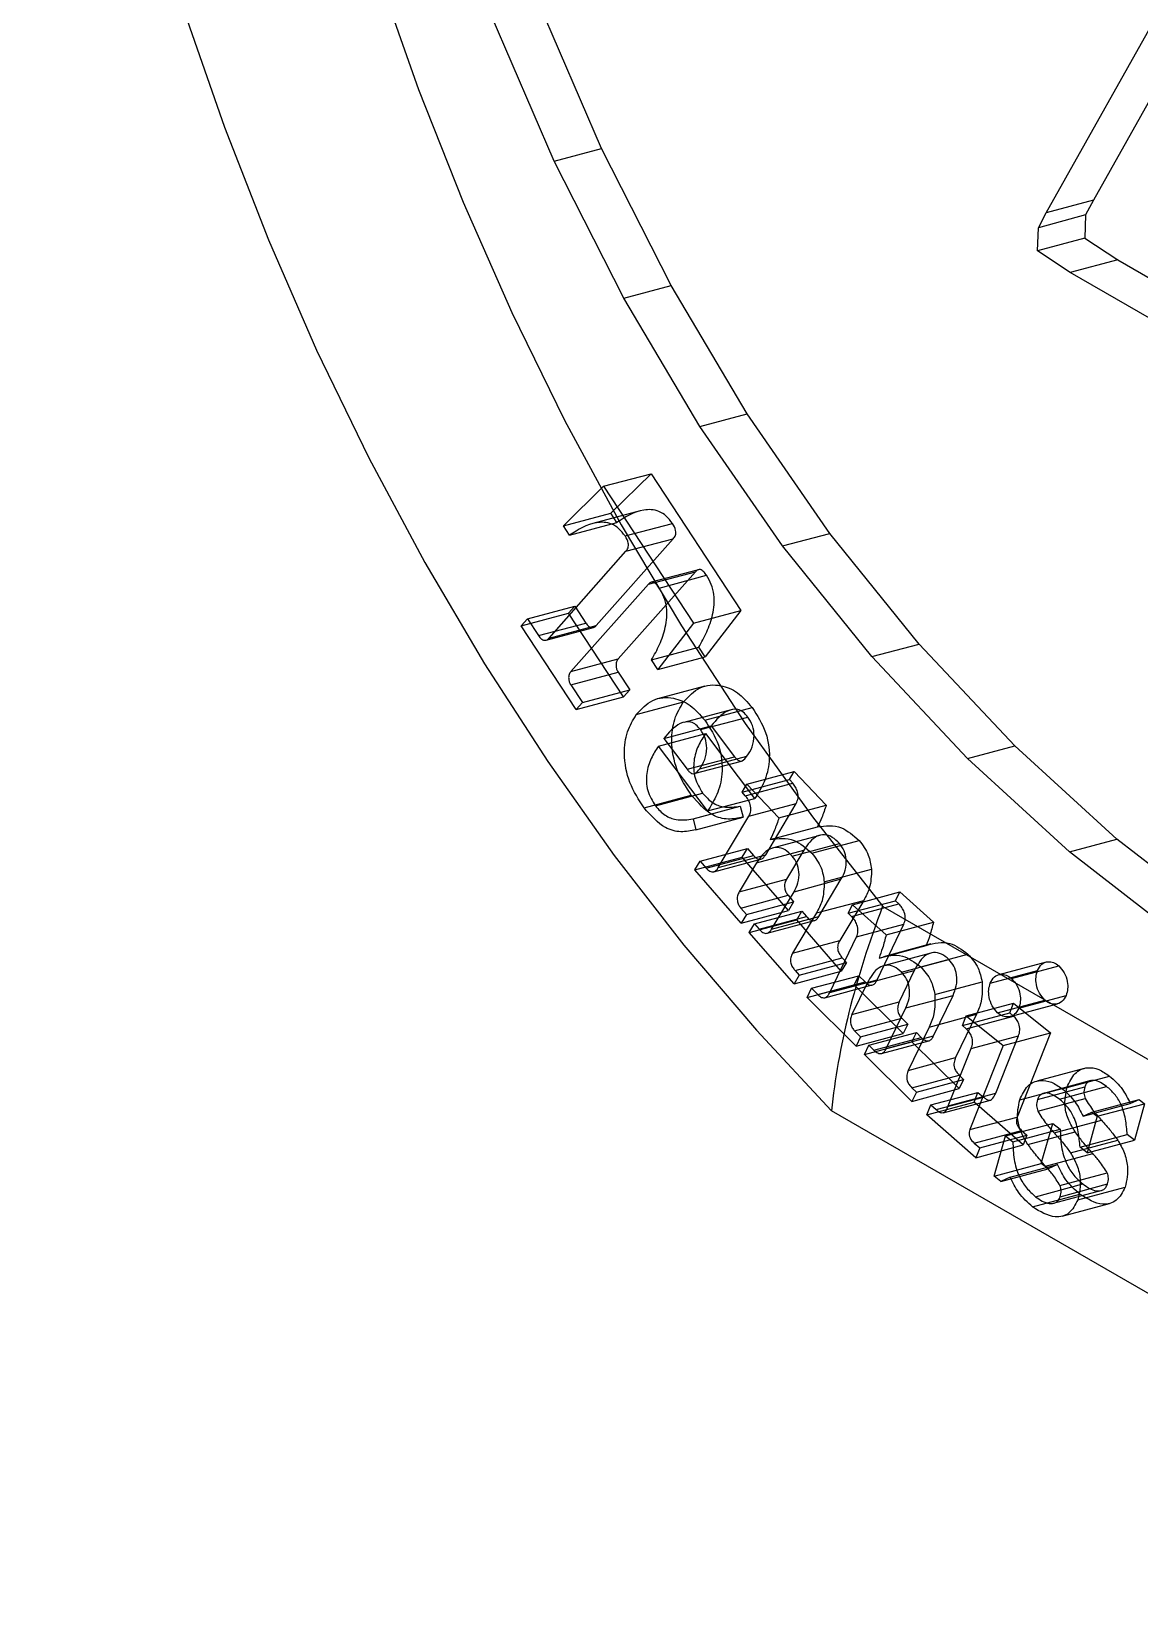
# Model space of a CAD drawing. Header units: inches. Extents: x 0 to 16.3, y 0 to 11.5.
# Drawn here: x 3.47 to 4.27, y 5.13 to 6.276 of the extents above; entities that cross this region are included whole.
import ezdxf

# ---------------------------------------------------------------- set-up
doc = ezdxf.new("R2010")
doc.units = ezdxf.units.IN
doc.header["$MEASUREMENT"] = 0

msp = doc.modelspace()

# ---------------------------------------------------------------- linework, layer by layer
at = {"color": 7, "linetype": 'Continuous', "lineweight": 25}
for p, q in [((4.4278, 6.496), (4.2365, 6.1549)), ((4.2024, 6.1457), (4.3936, 6.4869)), ((3.8812, 6.1922), (3.8357, 6.2976)), ((3.8471, 6.183), (3.8015, 6.2884)), ((3.8471, 6.183), (3.8812, 6.1922)), ((3.8973, 6.084), (3.8471, 6.183)), ((3.9315, 6.0932), (3.8812, 6.1922)), ((4.2365, 6.1549), (4.2024, 6.1457)), ((4.2365, 6.1549), (4.2308, 6.1441)), ((4.1967, 6.1349), (4.2024, 6.1457)), ((4.2308, 6.1441), (4.1967, 6.1349)), ((4.2308, 6.1441), (4.2303, 6.1274)), ((4.1962, 6.1183), (4.1967, 6.1349)), ((4.2303, 6.1274), (4.1962, 6.1183)), ((4.2303, 6.1274), (4.254, 6.1117)), ((4.2198, 6.1025), (4.1962, 6.1183)), ((4.254, 6.1117), (4.2198, 6.1025)), ((4.4986, 5.9412), (4.2198, 6.1025)), ((4.254, 6.1117), (4.5328, 5.9503)), ((3.8973, 6.084), (3.9315, 6.0932)), ((3.9865, 6.0005), (3.9315, 6.0932)), ((3.9523, 5.9913), (3.8973, 6.084)), ((3.9523, 5.9913), (3.9865, 6.0005)), ((4.0462, 5.9141), (3.9865, 6.0005)), ((4.012, 5.905), (3.9523, 5.9913)), ((3.8828, 5.9481), (3.917, 5.9572)), ((3.8879, 5.9287), (3.917, 5.9572)), ((3.917, 5.9572), (3.9819, 5.8583)), ((3.8538, 5.9195), (3.8828, 5.9481)), ((3.8828, 5.9481), (3.9477, 5.8492)), ((3.9091, 5.9303), (3.8749, 5.9212)), ((3.8538, 5.9195), (3.8879, 5.9287)), ((3.8582, 5.9128), (3.8538, 5.9195)), ((3.8582, 5.9128), (3.8923, 5.922)), ((3.8923, 5.922), (3.8879, 5.9287)), ((3.8983, 5.9122), (3.9325, 5.9213)), ((3.8775, 5.8475), (3.9331, 5.9102)), ((3.8989, 5.9011), (3.9331, 5.9102)), ((4.012, 5.905), (4.0462, 5.9141)), ((4.1106, 5.8341), (4.0462, 5.9141)), ((3.8434, 5.8384), (3.8989, 5.9011)), ((4.0764, 5.825), (4.012, 5.905)), ((3.9492, 5.8864), (3.8933, 5.8234)), ((3.9151, 5.8773), (3.9492, 5.8864)), ((3.9512, 5.8878), (3.9171, 5.8787)), ((3.9151, 5.8773), (3.8592, 5.8143)), ((3.923, 5.8746), (3.9571, 5.8838)), ((3.8277, 5.8524), (3.8619, 5.8616)), ((3.8574, 5.8564), (3.8619, 5.8616)), ((3.8619, 5.8616), (3.8699, 5.8493)), ((3.8232, 5.8473), (3.8574, 5.8564)), ((3.8232, 5.8473), (3.8277, 5.8524)), ((3.8277, 5.8524), (3.8358, 5.8402)), ((3.8971, 5.7959), (3.8574, 5.8564)), ((3.9477, 5.8492), (3.9819, 5.8583)), ((3.9819, 5.8583), (3.9561, 5.8248)), ((3.8629, 5.7868), (3.8232, 5.8473)), ((3.8358, 5.8402), (3.8699, 5.8493)), ((3.8412, 5.837), (3.8754, 5.8461)), ((3.8434, 5.8384), (3.8775, 5.8475)), ((3.9477, 5.8492), (3.9219, 5.8157)), ((3.9174, 5.8226), (3.9515, 5.8318)), ((3.9561, 5.8248), (3.9515, 5.8318)), ((4.0764, 5.825), (4.1106, 5.8341)), ((4.1797, 5.7605), (4.1106, 5.8341)), ((3.8592, 5.8143), (3.8933, 5.8234)), ((3.9219, 5.8157), (3.9174, 5.8226)), ((3.9219, 5.8157), (3.9561, 5.8248)), ((4.1455, 5.7513), (4.0764, 5.825)), ((3.859, 5.8047), (3.8932, 5.8139)), ((3.859, 5.8047), (3.8675, 5.7919)), ((3.8932, 5.8139), (3.9016, 5.801)), ((3.9559, 5.8037), (3.9218, 5.7946)), ((3.8629, 5.7868), (3.8971, 5.7959)), ((3.8675, 5.7919), (3.9016, 5.801)), ((3.9016, 5.801), (3.8971, 5.7959)), ((3.9064, 5.7831), (3.9405, 5.7923)), ((3.8675, 5.7919), (3.8629, 5.7868)), ((3.9748, 5.7867), (3.9406, 5.7775)), ((3.9528, 5.7723), (3.9869, 5.7814)), ((3.9558, 5.7792), (3.99, 5.7883)), ((3.9223, 5.7604), (3.9565, 5.7696)), ((3.9263, 5.7659), (3.9605, 5.7751)), ((3.992, 5.7226), (3.9565, 5.7696)), ((3.9605, 5.7751), (3.9774, 5.7527)), ((3.9578, 5.7135), (3.9223, 5.7604)), ((3.9263, 5.7659), (3.9432, 5.7436)), ((4.1455, 5.7513), (4.1797, 5.7605)), ((4.2535, 5.6931), (4.1797, 5.7605)), ((3.9432, 5.7436), (3.9774, 5.7527)), ((3.9482, 5.7405), (3.9824, 5.7496)), ((3.9522, 5.744), (3.9863, 5.7531)), ((4.2193, 5.684), (4.1455, 5.7513)), ((3.9828, 5.7271), (4.017, 5.7363)), ((3.9863, 5.7329), (4.0204, 5.7421)), ((4.017, 5.7363), (4.0204, 5.7421)), ((4.0193, 5.7336), (4.017, 5.7363)), ((4.0204, 5.7421), (4.0436, 5.7177)), ((3.912, 5.7158), (3.9461, 5.725)), ((3.9202, 5.7172), (3.9543, 5.7263)), ((3.9828, 5.7271), (3.9863, 5.7329)), ((3.9851, 5.7245), (3.9828, 5.7271)), ((3.9851, 5.7245), (4.0193, 5.7336)), ((3.9863, 5.7329), (4.0094, 5.7086)), ((3.9474, 5.7078), (3.9815, 5.717)), ((3.9578, 5.7135), (3.992, 5.7226)), ((3.9815, 5.717), (3.9835, 5.709)), ((3.9877, 5.7097), (4.0219, 5.7189)), ((3.9998, 5.6818), (4.0219, 5.7189)), ((4.0094, 5.7086), (4.0436, 5.7177)), ((3.9474, 5.7078), (3.9493, 5.6998)), ((3.9493, 5.6998), (3.9835, 5.709)), ((3.9656, 5.6726), (3.9877, 5.7097)), ((4.0031, 5.6928), (4.0373, 5.702)), ((4.0388, 5.6958), (4.0046, 5.6867)), ((4.0189, 5.6809), (4.0531, 5.6901)), ((4.0331, 5.683), (4.0673, 5.6922)), ((4.2193, 5.684), (4.2535, 5.6931)), ((4.332, 5.6321), (4.2535, 5.6931)), ((3.9487, 5.671), (3.9829, 5.6802)), ((3.9524, 5.6772), (3.9866, 5.6864)), ((3.9568, 5.6722), (3.9909, 5.6814)), ((3.9623, 5.6695), (3.9964, 5.6787)), ((3.9656, 5.6726), (3.9998, 5.6818)), ((3.9829, 5.6802), (3.9866, 5.6864)), ((4.0164, 5.6416), (3.9829, 5.6802)), ((3.9866, 5.6864), (3.9909, 5.6814)), ((3.9931, 5.676), (4.0273, 5.6852)), ((4.0273, 5.6852), (4.0149, 5.6643)), ((4.2978, 5.6229), (4.2193, 5.684)), ((3.9487, 5.671), (3.9524, 5.6772)), ((3.9822, 5.6325), (3.9487, 5.671)), ((3.9524, 5.6772), (3.9568, 5.6722)), ((3.9931, 5.676), (3.9807, 5.6552)), ((4.0421, 5.6623), (4.0763, 5.6714)), ((3.9807, 5.6552), (4.0149, 5.6643)), ((4.0041, 5.6282), (4.0203, 5.6552)), ((4.0203, 5.6552), (4.0544, 5.6644)), ((4.0383, 5.6373), (4.0544, 5.6644)), ((4.0625, 5.6458), (4.0966, 5.655)), ((4.0936, 5.6487), (4.0966, 5.655)), ((4.0966, 5.655), (4.121, 5.6331)), ((3.9818, 5.6434), (4.016, 5.6526)), ((3.9818, 5.6434), (3.9859, 5.6387)), ((3.9859, 5.6387), (4.02, 5.6478)), ((4.016, 5.6526), (4.02, 5.6478)), ((4.02, 5.6478), (4.0164, 5.6416)), ((4.0364, 5.6398), (4.0706, 5.6489)), ((4.0706, 5.6489), (4.0534, 5.62)), ((4.0594, 5.6396), (4.0936, 5.6487)), ((4.0594, 5.6396), (4.0625, 5.6458)), ((4.0619, 5.6372), (4.096, 5.6463)), ((4.0625, 5.6458), (4.0868, 5.624)), ((4.0843, 5.6446), (4.4766, 5.4181)), ((4.096, 5.6463), (4.0936, 5.6487)), ((3.9822, 5.6325), (4.0164, 5.6416)), ((3.9859, 5.6387), (3.9822, 5.6325)), ((3.988, 5.6258), (4.0222, 5.6349)), ((3.988, 5.6258), (3.9917, 5.632)), ((3.9917, 5.632), (4.0259, 5.6411)), ((3.9917, 5.632), (3.9951, 5.6281)), ((3.9951, 5.6281), (4.0293, 5.6372)), ((4.0008, 5.6252), (4.035, 5.6343)), ((4.0041, 5.6282), (4.0383, 5.6373)), ((4.0364, 5.6398), (4.0192, 5.6108)), ((4.0222, 5.6349), (4.0259, 5.6411)), ((4.0544, 5.5978), (4.0222, 5.6349)), ((4.0259, 5.6411), (4.0293, 5.6372)), ((4.0619, 5.6372), (4.0594, 5.6396)), ((4.0654, 5.6225), (4.0996, 5.6317)), ((4.0803, 5.5914), (4.0996, 5.6317)), ((4.0868, 5.624), (4.121, 5.6331)), ((4.0203, 5.5886), (3.988, 5.6258)), ((4.0461, 5.5823), (4.0654, 5.6225)), ((4.0192, 5.6108), (4.0534, 5.62)), ((4.0817, 5.6072), (4.1158, 5.6164)), ((4.119, 5.6108), (4.0849, 5.6016)), ((4.1191, 5.6174), (4.085, 5.6082)), ((4.1118, 5.6009), (4.1459, 5.6101)), ((4.0203, 5.5886), (4.0544, 5.5978)), ((4.021, 5.5983), (4.0551, 5.6074)), ((4.021, 5.5983), (4.024, 5.5948)), ((4.024, 5.5948), (4.0581, 5.604)), ((4.0581, 5.604), (4.0544, 5.5978)), ((4.0551, 5.6074), (4.0581, 5.604)), ((4.073, 5.589), (4.1071, 5.5982)), ((4.1071, 5.5982), (4.0963, 5.5756)), ((4.098, 5.597), (4.1321, 5.6062)), ((4.162, 5.5891), (4.1961, 5.5983)), ((4.2023, 5.6043), (4.1681, 5.5952)), ((4.1773, 5.5925), (4.2114, 5.6016)), ((4.024, 5.5948), (4.0203, 5.5886)), ((4.0297, 5.5787), (4.0638, 5.5878)), ((4.0329, 5.5854), (4.067, 5.5945)), ((4.0375, 5.5808), (4.0716, 5.59)), ((4.0426, 5.5786), (4.0768, 5.5878)), ((4.0461, 5.5823), (4.0803, 5.5914)), ((4.073, 5.589), (4.0621, 5.5665)), ((4.0638, 5.5878), (4.067, 5.5945)), ((4.0992, 5.5528), (4.0638, 5.5878)), ((4.067, 5.5945), (4.0716, 5.59)), ((4.122, 5.581), (4.1561, 5.5901)), ((4.0297, 5.5787), (4.0329, 5.5854)), ((4.0651, 5.5436), (4.0297, 5.5787)), ((4.0329, 5.5854), (4.0375, 5.5808)), ((4.0621, 5.5665), (4.0963, 5.5756)), ((4.101, 5.5712), (4.1351, 5.5803)), ((4.1211, 5.551), (4.1351, 5.5803)), ((4.1446, 5.5655), (4.1788, 5.5746)), ((4.1673, 5.5676), (4.2015, 5.5768)), ((4.176, 5.5676), (4.1788, 5.5746)), ((4.1788, 5.5746), (4.2056, 5.5531)), ((4.1826, 5.5711), (4.2167, 5.5802)), ((4.064, 5.5546), (4.0981, 5.5637)), ((4.0869, 5.5419), (4.101, 5.5712)), ((4.0981, 5.5637), (4.1024, 5.5595)), ((4.1178, 5.5574), (4.152, 5.5666)), ((4.152, 5.5666), (4.137, 5.5353)), ((4.1419, 5.5585), (4.176, 5.5676)), ((4.1419, 5.5585), (4.1446, 5.5655)), ((4.1445, 5.5562), (4.1787, 5.5653)), ((4.1446, 5.5655), (4.1714, 5.544)), ((4.1787, 5.5653), (4.176, 5.5676)), ((4.1764, 5.565), (4.2106, 5.5742)), ((4.064, 5.5546), (4.0683, 5.5504)), ((4.0651, 5.5436), (4.0992, 5.5528)), ((4.0683, 5.5504), (4.1024, 5.5595)), ((4.0744, 5.5442), (4.1086, 5.5534)), ((4.1024, 5.5595), (4.0992, 5.5528)), ((4.1178, 5.5574), (4.1028, 5.5261)), ((4.1054, 5.5467), (4.1086, 5.5534)), ((4.1086, 5.5534), (4.1122, 5.5498)), ((4.1445, 5.5562), (4.1419, 5.5585)), ((4.1714, 5.544), (4.2056, 5.5531)), ((4.2056, 5.5531), (4.1814, 5.4924)), ((4.0683, 5.5504), (4.0651, 5.5436)), ((4.0712, 5.5375), (4.1054, 5.5467)), ((4.0712, 5.5375), (4.0744, 5.5442)), ((4.0744, 5.5442), (4.078, 5.5407)), ((4.078, 5.5407), (4.1122, 5.5498)), ((4.0834, 5.5383), (4.1176, 5.5474)), ((4.0869, 5.5419), (4.1211, 5.551)), ((4.1395, 5.5129), (4.1054, 5.5467)), ((4.1317, 5.5005), (4.1482, 5.5419)), ((4.1714, 5.544), (4.1472, 5.4833)), ((4.1482, 5.5419), (4.1824, 5.5511)), ((4.1659, 5.5097), (4.1824, 5.5511)), ((4.1053, 5.5037), (4.0712, 5.5375)), ((4.1028, 5.5261), (4.137, 5.5353)), ((4.1054, 5.5135), (4.1396, 5.5227)), ((4.1086, 5.5104), (4.1427, 5.5196)), ((4.1427, 5.5196), (4.1395, 5.5129)), ((4.1396, 5.5227), (4.1427, 5.5196)), ((4.2299, 5.5275), (4.1957, 5.5184)), ((4.2346, 5.5187), (4.2005, 5.5095)), ((4.214, 5.5128), (4.2481, 5.522)), ((4.1053, 5.5037), (4.1395, 5.5129)), ((4.1086, 5.5104), (4.1053, 5.5037)), ((4.1054, 5.5135), (4.1086, 5.5104)), ((4.119, 5.5011), (4.1531, 5.5102)), ((4.1229, 5.4977), (4.157, 5.5068)), ((4.1317, 5.5005), (4.1659, 5.5097)), ((4.1503, 5.5031), (4.1531, 5.5102)), ((4.1531, 5.5102), (4.157, 5.5068)), ((4.1833, 5.5048), (4.2175, 5.514)), ((4.1961, 5.505), (4.2302, 5.5141)), ((4.1963, 5.4966), (4.2305, 5.5057)), ((4.2119, 5.5053), (4.246, 5.5145)), ((4.6838, 5.1295), (4.0474, 5.4969)), ((4.1161, 5.494), (4.1503, 5.5031)), ((4.1161, 5.494), (4.119, 5.5011)), ((4.119, 5.5011), (4.1229, 5.4977)), ((4.1279, 5.4955), (4.1621, 5.5046)), ((4.1857, 5.4722), (4.1503, 5.5031)), ((4.229, 5.493), (4.2631, 5.5022)), ((4.229, 5.493), (4.2353, 5.496)), ((4.2353, 5.496), (4.2695, 5.5051)), ((4.2353, 5.496), (4.2393, 5.4929)), ((4.2393, 5.4929), (4.2734, 5.502)), ((4.2631, 5.5022), (4.2695, 5.5051)), ((4.2734, 5.502), (4.2661, 5.4756)), ((4.2695, 5.5051), (4.2734, 5.502)), ((4.1515, 5.463), (4.1161, 5.494)), ((4.1472, 5.4833), (4.1814, 5.4924)), ((4.1504, 5.4736), (4.1846, 5.4827)), ((4.173, 5.4787), (4.2071, 5.4878)), ((4.1783, 5.4745), (4.2125, 5.4837)), ((4.1846, 5.4827), (4.1885, 5.4793)), ((4.1988, 5.4588), (4.2071, 5.4878)), ((4.2071, 5.4878), (4.2125, 5.4837)), ((4.2081, 5.481), (4.2422, 5.4902)), ((4.2393, 5.4929), (4.232, 5.4665)), ((4.1504, 5.4736), (4.1544, 5.4701)), ((4.1515, 5.463), (4.1857, 5.4722)), ((4.1544, 5.4701), (4.1885, 5.4793)), ((4.1647, 5.4497), (4.173, 5.4787)), ((4.173, 5.4787), (4.1783, 5.4745)), ((4.1885, 5.4793), (4.1857, 5.4722)), ((4.1891, 5.4726), (4.2232, 5.4818)), ((4.2199, 5.4665), (4.2541, 5.4757)), ((4.2268, 5.4706), (4.2609, 5.4797)), ((4.232, 5.4665), (4.2661, 5.4756)), ((4.2661, 5.4756), (4.2609, 5.4797)), ((4.1544, 5.4701), (4.1515, 5.463)), ((4.2019, 5.4569), (4.236, 5.466)), ((4.232, 5.4665), (4.2268, 5.4706)), ((4.1647, 5.4497), (4.1988, 5.4588)), ((4.1696, 5.4458), (4.1647, 5.4497)), ((4.1696, 5.4458), (4.2037, 5.455)), ((4.1764, 5.4489), (4.1696, 5.4458)), ((4.1764, 5.4489), (4.2106, 5.4581)), ((4.2037, 5.455), (4.1988, 5.4588)), ((4.2106, 5.4581), (4.2037, 5.455)), ((4.2123, 5.4428), (4.2465, 5.452)), ((4.1947, 5.4348), (4.2288, 5.444)), ((4.2077, 5.4301), (4.2419, 5.4393)), ((4.2125, 5.4348), (4.2466, 5.444)), ((4.2253, 5.4326), (4.2595, 5.4417)), ((4.1926, 5.4274), (4.2267, 5.4366)), ((4.2139, 5.4208), (4.2481, 5.43))]:
    msp.add_line(p, q, dxfattribs=at)
at = {"color": 7, "linetype": 'Continuous', "lineweight": 25, "flags": 128}
for points in [[(3.4976, 7.3075), (3.4855, 7.2268), (3.4768, 7.1444), (3.4716, 7.0608), (3.4698, 6.9761), (3.4716, 6.8906), (3.4769, 6.8045), (3.4856, 6.7181), (3.4978, 6.6317), (3.5134, 6.5454), (3.5324, 6.4596), (3.5547, 6.3746), (3.5802, 6.2904), (3.6089, 6.2076), (3.6407, 6.1261), (3.6755, 6.0464), (3.7132, 5.9686), (3.7536, 5.893), (3.7967, 5.8198), (3.8424, 5.7492), (3.8904, 5.6814), (3.9407, 5.6166), (3.9931, 5.5551), (4.0474, 5.4969)], [(3.6212, 7.2567), (3.6128, 7.174), (3.6079, 7.09), (3.6064, 7.005), (3.6085, 6.9192), (3.6142, 6.8328), (3.6233, 6.7462), (3.6358, 6.6595), (3.6518, 6.5731), (3.6712, 6.4871), (3.6939, 6.4019), (3.7199, 6.3177), (3.749, 6.2348), (3.7813, 6.1533), (3.8165, 6.0736), (3.8546, 5.9958), (3.8955, 5.9203), (3.939, 5.8472), (3.9851, 5.7767), (4.0336, 5.7092), (4.0843, 5.6446)]]:
    msp.add_lwpolyline(points, dxfattribs=at)
at = {"color": 7, "linetype": 'Continuous', "lineweight": 25}
msp.add_ellipse((8.6031, 7.7595), major_axis=(4.526, 2.4349), ratio=0.22025, start_param=2.89302, end_param=2.994537, dxfattribs=at)
for points, knots in [([(3.9325, 5.9213), (3.931, 5.9232), (3.9282, 5.927), (3.9209, 5.9313), (3.9079, 5.9317), (3.8985, 5.9259), (3.8923, 5.922)], [0, 0, 0, 0, 0.1251279, 0.2502196, 0.4996048, 1, 1, 1, 1]), ([(3.8983, 5.9122), (3.8969, 5.9141), (3.894, 5.9178), (3.8868, 5.9222), (3.8737, 5.9225), (3.8644, 5.9167), (3.8582, 5.9128)], [0, 0, 0, 0, 0.125128, 0.25022, 0.499605, 1, 1, 1, 1]), ([(3.9331, 5.9102), (3.9337, 5.911), (3.9349, 5.9125), (3.9351, 5.917), (3.9335, 5.9197), (3.9325, 5.9213)], [0, 0, 0, 0, 0.281459, 0.559792, 1, 1, 1, 1]), ([(3.8989, 5.9011), (3.8995, 5.9018), (3.9007, 5.9033), (3.9009, 5.9079), (3.8993, 5.9105), (3.8983, 5.9122)], [0, 0, 0, 0, 0.281459, 0.559792, 1, 1, 1, 1]), ([(3.9571, 5.8838), (3.9565, 5.8847), (3.9552, 5.8865), (3.9529, 5.8881), (3.9507, 5.8879), (3.9497, 5.8869), (3.9492, 5.8864)], [0, 0, 0, 0, 0.281053, 0.559889, 0.77955, 1, 1, 1, 1]), ([(3.923, 5.8746), (3.9223, 5.8755), (3.9211, 5.8773), (3.9188, 5.8789), (3.9165, 5.8787), (3.9156, 5.8778), (3.9151, 5.8773)], [0, 0, 0, 0, 0.281053, 0.559889, 0.77955, 1, 1, 1, 1]), ([(3.9174, 5.8226), (3.9194, 5.8263), (3.9234, 5.8335), (3.9278, 5.8459), (3.9291, 5.8582), (3.9266, 5.8682), (3.9242, 5.8725), (3.923, 5.8746)], [0, 0, 0, 0, 0.2507398, 0.5010981, 0.7498993, 0.8749473, 1, 1, 1, 1]), ([(3.9515, 5.8318), (3.9535, 5.8354), (3.9575, 5.8427), (3.962, 5.8551), (3.9632, 5.8673), (3.9608, 5.8773), (3.9583, 5.8816), (3.9571, 5.8838)], [0, 0, 0, 0, 0.25074, 0.501098, 0.749899, 0.874947, 1, 1, 1, 1]), ([(3.8358, 5.8402), (3.8364, 5.8393), (3.8376, 5.8377), (3.8399, 5.8367), (3.842, 5.837), (3.8429, 5.8379), (3.8434, 5.8384)], [0, 0, 0, 0, 0.280115, 0.559224, 0.779452, 1, 1, 1, 1]), ([(3.8699, 5.8493), (3.8706, 5.8485), (3.8718, 5.8468), (3.8741, 5.8458), (3.8761, 5.8462), (3.8771, 5.8471), (3.8775, 5.8475)], [0, 0, 0, 0, 0.280115, 0.559224, 0.779452, 1, 1, 1, 1]), ([(3.8933, 5.8234), (3.8928, 5.8228), (3.8919, 5.8214), (3.8916, 5.8186), (3.892, 5.816), (3.8928, 5.8146), (3.8932, 5.8139)], [0, 0, 0, 0, 0.279927, 0.559589, 0.780071, 1, 1, 1, 1]), ([(3.8592, 5.8143), (3.8587, 5.8136), (3.8577, 5.8123), (3.8574, 5.8095), (3.8579, 5.8068), (3.8586, 5.8054), (3.859, 5.8047)], [0, 0, 0, 0, 0.279927, 0.559589, 0.780071, 1, 1, 1, 1]), ([(3.9405, 5.7923), (3.9442, 5.7963), (3.9517, 5.8043), (3.9663, 5.8053), (3.9798, 5.8), (3.9866, 5.7922), (3.99, 5.7883)], [0, 0, 0, 0, 0.2798492, 0.5594729, 0.7796825, 1, 1, 1, 1]), ([(3.9064, 5.7831), (3.9101, 5.7871), (3.9175, 5.7952), (3.9321, 5.7962), (3.9456, 5.7908), (3.9524, 5.7831), (3.9558, 5.7792)], [0, 0, 0, 0, 0.279849, 0.559473, 0.779682, 1, 1, 1, 1]), ([(3.9461, 5.725), (3.9423, 5.7308), (3.9347, 5.7424), (3.9311, 5.7629), (3.9333, 5.7804), (3.9381, 5.7883), (3.9405, 5.7923)], [0, 0, 0, 0, 0.280117, 0.559295, 0.779446, 1, 1, 1, 1]), ([(3.912, 5.7158), (3.9082, 5.7216), (3.9006, 5.7332), (3.8969, 5.7537), (3.8992, 5.7713), (3.904, 5.7792), (3.9064, 5.7831)], [0, 0, 0, 0, 0.2801167, 0.5592954, 0.7794457, 1, 1, 1, 1]), ([(3.9869, 5.7814), (3.9859, 5.7827), (3.9837, 5.7852), (3.9785, 5.7877), (3.9695, 5.7856), (3.9641, 5.7793), (3.9605, 5.7751)], [0, 0, 0, 0, 0.12536, 0.250541, 0.499433, 1, 1, 1, 1]), ([(3.9863, 5.7531), (3.9877, 5.7552), (3.9904, 5.7594), (3.9919, 5.7673), (3.9907, 5.7754), (3.9882, 5.7794), (3.9869, 5.7814)], [0, 0, 0, 0, 0.280797, 0.560093, 0.780056, 1, 1, 1, 1]), ([(3.99, 5.7883), (3.9937, 5.7825), (4.0012, 5.771), (4.0035, 5.7501), (3.9992, 5.7341), (3.9944, 5.7264), (3.992, 5.7226)], [0, 0, 0, 0, 0.27989, 0.55829, 0.778742, 1, 1, 1, 1]), ([(3.9528, 5.7723), (3.9517, 5.7735), (3.9496, 5.776), (3.9443, 5.7786), (3.9353, 5.7765), (3.9299, 5.7702), (3.9263, 5.7659)], [0, 0, 0, 0, 0.12536, 0.250541, 0.499433, 1, 1, 1, 1]), ([(3.9565, 5.7696), (3.9546, 5.7667), (3.9509, 5.761), (3.9474, 5.7502), (3.9479, 5.7371), (3.9522, 5.7299), (3.9543, 5.7263)], [0, 0, 0, 0, 0.2514086, 0.5019929, 0.751162, 1, 1, 1, 1]), ([(3.9522, 5.744), (3.9535, 5.746), (3.9562, 5.7502), (3.9577, 5.7582), (3.9565, 5.7663), (3.954, 5.7703), (3.9528, 5.7723)], [0, 0, 0, 0, 0.280797, 0.560093, 0.780056, 1, 1, 1, 1]), ([(3.9558, 5.7792), (3.9596, 5.7734), (3.9671, 5.7618), (3.9694, 5.741), (3.9651, 5.7249), (3.9602, 5.7173), (3.9578, 5.7135)], [0, 0, 0, 0, 0.2798904, 0.5582895, 0.7787421, 1, 1, 1, 1]), ([(3.9223, 5.7604), (3.9205, 5.7576), (3.9168, 5.7518), (3.9133, 5.7411), (3.9137, 5.7279), (3.918, 5.7208), (3.9202, 5.7172)], [0, 0, 0, 0, 0.251409, 0.501993, 0.751162, 1, 1, 1, 1]), ([(3.9774, 5.7527), (3.9779, 5.7521), (3.9789, 5.7508), (3.9809, 5.7494), (3.9838, 5.7498), (3.9853, 5.7517), (3.9863, 5.7531)], [0, 0, 0, 0, 0.18738, 0.374258, 0.560307, 1, 1, 1, 1]), ([(3.9432, 5.7436), (3.9437, 5.7429), (3.9448, 5.7416), (3.9467, 5.7402), (3.9497, 5.7406), (3.9511, 5.7426), (3.9522, 5.744)], [0, 0, 0, 0, 0.18738, 0.374258, 0.560307, 1, 1, 1, 1]), ([(3.9835, 5.709), (3.9799, 5.7083), (3.9729, 5.7068), (3.9591, 5.7102), (3.951, 5.7194), (3.9461, 5.725)], [0, 0, 0, 0, 0.281149, 0.561301, 1, 1, 1, 1]), ([(3.9543, 5.7263), (3.9566, 5.7239), (3.9611, 5.7189), (3.9709, 5.7154), (3.9775, 5.7164), (3.9815, 5.717)], [0, 0, 0, 0, 0.279638, 0.559369, 1, 1, 1, 1]), ([(3.9877, 5.7097), (3.9883, 5.7109), (3.9894, 5.7134), (3.9888, 5.718), (3.9873, 5.7218), (3.9859, 5.7236), (3.9851, 5.7245)], [0, 0, 0, 0, 0.27949, 0.558551, 0.77898, 1, 1, 1, 1]), ([(4.0219, 5.7189), (4.0224, 5.7201), (4.0236, 5.7225), (4.023, 5.7271), (4.0215, 5.7309), (4.02, 5.7327), (4.0193, 5.7336)], [0, 0, 0, 0, 0.27949, 0.558551, 0.77898, 1, 1, 1, 1]), ([(3.9493, 5.6998), (3.9458, 5.6991), (3.9387, 5.6977), (3.925, 5.7011), (3.9169, 5.7102), (3.912, 5.7158)], [0, 0, 0, 0, 0.281149, 0.561301, 1, 1, 1, 1]), ([(3.9202, 5.7172), (3.9224, 5.7147), (3.9269, 5.7098), (3.9367, 5.7063), (3.9433, 5.7072), (3.9474, 5.7078)], [0, 0, 0, 0, 0.279638, 0.559369, 1, 1, 1, 1]), ([(4.0436, 5.7177), (4.0425, 5.7147), (4.0407, 5.7092), (4.0383, 5.7042), (4.0373, 5.702)], [0, 0, 0, 0, 0.559962, 1, 1, 1, 1]), ([(4.0094, 5.7086), (4.0084, 5.7055), (4.0065, 5.7001), (4.0042, 5.6951), (4.0031, 5.6928)], [0, 0, 0, 0, 0.559962, 1, 1, 1, 1]), ([(4.0373, 5.702), (4.0431, 5.7028), (4.0535, 5.7041), (4.0631, 5.6958), (4.0673, 5.6922)], [0, 0, 0, 0, 0.560876, 1, 1, 1, 1]), ([(4.0031, 5.6928), (4.0089, 5.6936), (4.0193, 5.695), (4.0289, 5.6867), (4.0331, 5.683)], [0, 0, 0, 0, 0.560876, 1, 1, 1, 1]), ([(4.0531, 5.6901), (4.0514, 5.6917), (4.0481, 5.695), (4.0422, 5.6967), (4.0342, 5.6951), (4.0301, 5.6893), (4.0273, 5.6852)], [0, 0, 0, 0, 0.187061, 0.373878, 0.560981, 1, 1, 1, 1]), ([(4.0544, 5.6644), (4.0555, 5.6664), (4.0576, 5.6705), (4.0584, 5.6779), (4.0568, 5.6851), (4.0543, 5.6884), (4.0531, 5.6901)], [0, 0, 0, 0, 0.280886, 0.560297, 0.780011, 1, 1, 1, 1]), ([(4.0673, 5.6922), (4.0699, 5.6888), (4.0744, 5.6828), (4.0757, 5.6749), (4.0763, 5.6714)], [0, 0, 0, 0, 0.5597523, 1, 1, 1, 1]), ([(3.9909, 5.6814), (3.9918, 5.6805), (3.9934, 5.6788), (3.9963, 5.6783), (3.9984, 5.6797), (3.9993, 5.6811), (3.9998, 5.6818)], [0, 0, 0, 0, 0.280462, 0.558619, 0.779092, 1, 1, 1, 1]), ([(4.0189, 5.6809), (4.0173, 5.6826), (4.0139, 5.6859), (4.0081, 5.6875), (4.0001, 5.6859), (3.996, 5.6801), (3.9931, 5.676)], [0, 0, 0, 0, 0.187061, 0.373878, 0.560981, 1, 1, 1, 1]), ([(4.0203, 5.6552), (4.0213, 5.6573), (4.0235, 5.6613), (4.0243, 5.6688), (4.0226, 5.676), (4.0202, 5.6793), (4.0189, 5.6809)], [0, 0, 0, 0, 0.2808863, 0.5602966, 0.7800113, 1, 1, 1, 1]), ([(4.0331, 5.683), (4.0357, 5.6797), (4.0403, 5.6736), (4.0416, 5.6658), (4.0421, 5.6623)], [0, 0, 0, 0, 0.559752, 1, 1, 1, 1]), ([(3.9568, 5.6722), (3.9576, 5.6714), (3.9593, 5.6697), (3.9621, 5.6692), (3.9642, 5.6705), (3.9652, 5.6719), (3.9656, 5.6726)], [0, 0, 0, 0, 0.280462, 0.558619, 0.779092, 1, 1, 1, 1]), ([(4.0763, 5.6714), (4.0761, 5.6667), (4.0757, 5.6581), (4.0721, 5.6517), (4.0706, 5.6489)], [0, 0, 0, 0, 0.5580997, 1, 1, 1, 1]), ([(3.9807, 5.6552), (3.9802, 5.6542), (3.9793, 5.6524), (3.9791, 5.6488), (3.9801, 5.6456), (3.9812, 5.6442), (3.9818, 5.6434)], [0, 0, 0, 0, 0.280717, 0.55941, 0.779512, 1, 1, 1, 1]), ([(4.0149, 5.6643), (4.0144, 5.6634), (4.0134, 5.6615), (4.0133, 5.658), (4.0143, 5.6548), (4.0154, 5.6533), (4.016, 5.6526)], [0, 0, 0, 0, 0.280717, 0.55941, 0.779512, 1, 1, 1, 1]), ([(4.0421, 5.6623), (4.0419, 5.6575), (4.0415, 5.649), (4.038, 5.6426), (4.0364, 5.6398)], [0, 0, 0, 0, 0.5581, 1, 1, 1, 1]), ([(4.0996, 5.6317), (4.1, 5.633), (4.101, 5.6356), (4.1001, 5.6402), (4.0983, 5.6438), (4.0968, 5.6455), (4.096, 5.6463)], [0, 0, 0, 0, 0.279504, 0.558614, 0.7791, 1, 1, 1, 1]), ([(4.0293, 5.6372), (4.0301, 5.6363), (4.0318, 5.6346), (4.0347, 5.6339), (4.0369, 5.6352), (4.0378, 5.6366), (4.0383, 5.6373)], [0, 0, 0, 0, 0.280667, 0.558475, 0.778924, 1, 1, 1, 1]), ([(4.0654, 5.6225), (4.0659, 5.6238), (4.0668, 5.6265), (4.066, 5.631), (4.0642, 5.6347), (4.0626, 5.6363), (4.0619, 5.6372)], [0, 0, 0, 0, 0.2795043, 0.5586138, 0.7791, 1, 1, 1, 1]), ([(4.121, 5.6331), (4.1201, 5.6299), (4.1187, 5.6241), (4.1167, 5.6188), (4.1158, 5.6164)], [0, 0, 0, 0, 0.559953, 1, 1, 1, 1]), ([(3.9951, 5.6281), (3.996, 5.6272), (3.9976, 5.6254), (4.0005, 5.6248), (4.0027, 5.6261), (4.0037, 5.6275), (4.0041, 5.6282)], [0, 0, 0, 0, 0.280667, 0.558475, 0.778924, 1, 1, 1, 1]), ([(4.0868, 5.624), (4.086, 5.6207), (4.0845, 5.615), (4.0825, 5.6096), (4.0817, 5.6072)], [0, 0, 0, 0, 0.559953, 1, 1, 1, 1]), ([(4.0192, 5.6108), (4.0187, 5.6098), (4.0176, 5.6078), (4.0175, 5.6038), (4.0191, 5.6006), (4.0203, 5.5991), (4.021, 5.5983)], [0, 0, 0, 0, 0.281124, 0.558396, 0.778852, 1, 1, 1, 1]), ([(4.0534, 5.62), (4.0528, 5.619), (4.0517, 5.617), (4.0517, 5.613), (4.0532, 5.6098), (4.0545, 5.6082), (4.0551, 5.6074)], [0, 0, 0, 0, 0.281124, 0.558396, 0.778852, 1, 1, 1, 1]), ([(4.0817, 5.6072), (4.0873, 5.6087), (4.0974, 5.6114), (4.1074, 5.6041), (4.1118, 5.6009)], [0, 0, 0, 0, 0.560934, 1, 1, 1, 1]), ([(4.1321, 5.6062), (4.1304, 5.6077), (4.1269, 5.6106), (4.121, 5.6116), (4.1133, 5.6091), (4.1097, 5.6027), (4.1071, 5.5982)], [0, 0, 0, 0, 0.187071, 0.373908, 0.561028, 1, 1, 1, 1]), ([(4.1158, 5.6164), (4.1215, 5.6179), (4.1316, 5.6205), (4.1416, 5.6133), (4.1459, 5.6101)], [0, 0, 0, 0, 0.560934, 1, 1, 1, 1]), ([(4.1459, 5.6101), (4.1487, 5.6069), (4.1535, 5.6014), (4.1553, 5.5935), (4.1561, 5.5901)], [0, 0, 0, 0, 0.559779, 1, 1, 1, 1]), ([(4.098, 5.597), (4.0962, 5.5985), (4.0928, 5.6015), (4.0869, 5.6024), (4.0791, 5.5999), (4.0755, 5.5935), (4.073, 5.589)], [0, 0, 0, 0, 0.187071, 0.373908, 0.561028, 1, 1, 1, 1]), ([(4.1118, 5.6009), (4.1145, 5.5978), (4.1194, 5.5922), (4.1212, 5.5844), (4.122, 5.581)], [0, 0, 0, 0, 0.559779, 1, 1, 1, 1]), ([(4.1351, 5.5803), (4.136, 5.5825), (4.1378, 5.5869), (4.1382, 5.5945), (4.1361, 5.6016), (4.1334, 5.6047), (4.1321, 5.6062)], [0, 0, 0, 0, 0.280839, 0.560182, 0.779958, 1, 1, 1, 1]), ([(4.2015, 5.5768), (4.2001, 5.5783), (4.1972, 5.5814), (4.1952, 5.5877), (4.1947, 5.5936), (4.1957, 5.5967), (4.1961, 5.5983)], [0, 0, 0, 0, 0.279651, 0.559469, 0.779757, 1, 1, 1, 1]), ([(4.1961, 5.5983), (4.1971, 5.5999), (4.1989, 5.6033), (4.2033, 5.6049), (4.2077, 5.6044), (4.2102, 5.6026), (4.2114, 5.6016)], [0, 0, 0, 0, 0.279574, 0.559263, 0.779604, 1, 1, 1, 1]), ([(4.2114, 5.6016), (4.2129, 5.6001), (4.2157, 5.597), (4.2177, 5.5907), (4.2182, 5.5848), (4.2172, 5.5818), (4.2167, 5.5802)], [0, 0, 0, 0, 0.279521, 0.559331, 0.779629, 1, 1, 1, 1]), ([(4.0716, 5.59), (4.0725, 5.5892), (4.0743, 5.5876), (4.0771, 5.5875), (4.0791, 5.5892), (4.0799, 5.5907), (4.0803, 5.5914)], [0, 0, 0, 0, 0.2805211, 0.558627, 0.7789633, 1, 1, 1, 1]), ([(4.101, 5.5712), (4.1019, 5.5734), (4.1037, 5.5777), (4.104, 5.5854), (4.1019, 5.5924), (4.0993, 5.5955), (4.098, 5.597)], [0, 0, 0, 0, 0.280839, 0.560182, 0.779958, 1, 1, 1, 1]), ([(4.1561, 5.5901), (4.1562, 5.5852), (4.1564, 5.5765), (4.1533, 5.5696), (4.152, 5.5666)], [0, 0, 0, 0, 0.558183, 1, 1, 1, 1]), ([(4.1673, 5.5676), (4.1659, 5.5692), (4.1631, 5.5723), (4.161, 5.5786), (4.1606, 5.5845), (4.1615, 5.5876), (4.162, 5.5891)], [0, 0, 0, 0, 0.279651, 0.559469, 0.779757, 1, 1, 1, 1]), ([(4.162, 5.5891), (4.1629, 5.5908), (4.1647, 5.5942), (4.1692, 5.5957), (4.1736, 5.5953), (4.176, 5.5934), (4.1773, 5.5925)], [0, 0, 0, 0, 0.279574, 0.559263, 0.779604, 1, 1, 1, 1]), ([(4.1773, 5.5925), (4.1787, 5.591), (4.1816, 5.5879), (4.1835, 5.5816), (4.184, 5.5757), (4.1831, 5.5726), (4.1826, 5.5711)], [0, 0, 0, 0, 0.279521, 0.559331, 0.779629, 1, 1, 1, 1]), ([(4.0375, 5.5808), (4.0384, 5.58), (4.0401, 5.5785), (4.043, 5.5784), (4.0449, 5.5801), (4.0457, 5.5816), (4.0461, 5.5823)], [0, 0, 0, 0, 0.2805211, 0.558627, 0.7789633, 1, 1, 1, 1]), ([(4.0963, 5.5756), (4.0959, 5.5746), (4.095, 5.5726), (4.0951, 5.569), (4.0963, 5.5658), (4.0975, 5.5644), (4.0981, 5.5637)], [0, 0, 0, 0, 0.280676, 0.559571, 0.779663, 1, 1, 1, 1]), ([(4.122, 5.581), (4.1221, 5.5761), (4.1223, 5.5674), (4.1192, 5.5605), (4.1178, 5.5574)], [0, 0, 0, 0, 0.558183, 1, 1, 1, 1]), ([(4.2167, 5.5802), (4.2158, 5.5786), (4.214, 5.5752), (4.2096, 5.5736), (4.2052, 5.574), (4.2027, 5.5759), (4.2015, 5.5768)], [0, 0, 0, 0, 0.279591, 0.559357, 0.779677, 1, 1, 1, 1]), ([(4.0621, 5.5665), (4.0617, 5.5654), (4.0609, 5.5634), (4.061, 5.5598), (4.0622, 5.5567), (4.0634, 5.5553), (4.064, 5.5546)], [0, 0, 0, 0, 0.280676, 0.559571, 0.779663, 1, 1, 1, 1]), ([(4.1826, 5.5711), (4.1817, 5.5694), (4.1799, 5.566), (4.1754, 5.5645), (4.1711, 5.5649), (4.1686, 5.5667), (4.1673, 5.5676)], [0, 0, 0, 0, 0.279591, 0.559357, 0.779677, 1, 1, 1, 1]), ([(4.1824, 5.5511), (4.1828, 5.5524), (4.1837, 5.555), (4.1829, 5.5596), (4.181, 5.5631), (4.1795, 5.5646), (4.1787, 5.5653)], [0, 0, 0, 0, 0.2801, 0.558844, 0.779174, 1, 1, 1, 1]), ([(4.1482, 5.5419), (4.1487, 5.5432), (4.1495, 5.5459), (4.1488, 5.5504), (4.1469, 5.5539), (4.1453, 5.5554), (4.1445, 5.5562)], [0, 0, 0, 0, 0.2801, 0.558844, 0.779174, 1, 1, 1, 1]), ([(4.078, 5.5407), (4.0789, 5.5399), (4.0807, 5.5383), (4.0836, 5.538), (4.0856, 5.5396), (4.0865, 5.5411), (4.0869, 5.5419)], [0, 0, 0, 0, 0.280717, 0.558692, 0.779029, 1, 1, 1, 1]), ([(4.1122, 5.5498), (4.1131, 5.549), (4.1148, 5.5475), (4.1178, 5.5471), (4.1198, 5.5488), (4.1206, 5.5503), (4.1211, 5.551)], [0, 0, 0, 0, 0.280717, 0.558692, 0.779029, 1, 1, 1, 1]), ([(4.137, 5.5353), (4.1365, 5.5342), (4.1356, 5.532), (4.1358, 5.5279), (4.1376, 5.5249), (4.1389, 5.5234), (4.1396, 5.5227)], [0, 0, 0, 0, 0.28094, 0.558415, 0.778972, 1, 1, 1, 1]), ([(4.1028, 5.5261), (4.1024, 5.525), (4.1015, 5.5229), (4.1016, 5.5188), (4.1034, 5.5157), (4.1047, 5.5143), (4.1054, 5.5135)], [0, 0, 0, 0, 0.28094, 0.558415, 0.778972, 1, 1, 1, 1]), ([(4.1833, 5.5048), (4.185, 5.5085), (4.1883, 5.5158), (4.1973, 5.5196), (4.2063, 5.5181), (4.2114, 5.5146), (4.214, 5.5128)], [0, 0, 0, 0, 0.279636, 0.558824, 0.779115, 1, 1, 1, 1]), ([(4.2175, 5.514), (4.2191, 5.5176), (4.2225, 5.5249), (4.2315, 5.5288), (4.2404, 5.5273), (4.2456, 5.5237), (4.2481, 5.522)], [0, 0, 0, 0, 0.279636, 0.558824, 0.779115, 1, 1, 1, 1]), ([(4.246, 5.5145), (4.2431, 5.5165), (4.2388, 5.5195), (4.2336, 5.5186), (4.2312, 5.5166), (4.2306, 5.5149), (4.2302, 5.5141)], [0, 0, 0, 0, 0.498863, 0.748588, 0.874377, 1, 1, 1, 1]), ([(4.2481, 5.522), (4.2515, 5.519), (4.2574, 5.5137), (4.2614, 5.5057), (4.2631, 5.5022)], [0, 0, 0, 0, 0.559345, 1, 1, 1, 1]), ([(4.157, 5.5068), (4.1577, 5.5063), (4.1589, 5.5053), (4.1611, 5.5043), (4.164, 5.5052), (4.1651, 5.5078), (4.1659, 5.5097)], [0, 0, 0, 0, 0.187637, 0.374828, 0.560912, 1, 1, 1, 1]), ([(4.2119, 5.5053), (4.209, 5.5073), (4.2046, 5.5104), (4.1994, 5.5095), (4.1971, 5.5074), (4.1964, 5.5058), (4.1961, 5.505)], [0, 0, 0, 0, 0.4988632, 0.7485883, 0.8743769, 1, 1, 1, 1]), ([(4.214, 5.5128), (4.2173, 5.5098), (4.2233, 5.5045), (4.2272, 5.4965), (4.229, 5.493)], [0, 0, 0, 0, 0.559345, 1, 1, 1, 1]), ([(4.2232, 5.4818), (4.2216, 5.4845), (4.2183, 5.4899), (4.2149, 5.5016), (4.2165, 5.5093), (4.2175, 5.514)], [0, 0, 0, 0, 0.281511, 0.562214, 1, 1, 1, 1]), ([(4.2302, 5.5141), (4.2298, 5.5126), (4.2292, 5.5099), (4.2301, 5.507), (4.2305, 5.5057)], [0, 0, 0, 0, 0.560004, 1, 1, 1, 1]), ([(4.2305, 5.5057), (4.2325, 5.5026), (4.2361, 5.497), (4.2403, 5.4922), (4.2422, 5.4902)], [0, 0, 0, 0, 0.558904, 1, 1, 1, 1]), ([(4.2609, 5.4797), (4.2606, 5.4834), (4.26, 5.4909), (4.257, 5.5012), (4.2519, 5.5093), (4.248, 5.5127), (4.246, 5.5145)], [0, 0, 0, 0, 0.280445, 0.559807, 0.779783, 1, 1, 1, 1]), ([(4.1229, 5.4977), (4.1235, 5.4972), (4.1248, 5.4961), (4.1269, 5.4952), (4.1299, 5.4961), (4.131, 5.4987), (4.1317, 5.5005)], [0, 0, 0, 0, 0.187637, 0.374828, 0.560912, 1, 1, 1, 1]), ([(4.1891, 5.4726), (4.1874, 5.4753), (4.1842, 5.4807), (4.1807, 5.4924), (4.1823, 5.5001), (4.1833, 5.5048)], [0, 0, 0, 0, 0.2815111, 0.5622137, 1, 1, 1, 1]), ([(4.1961, 5.505), (4.1957, 5.5035), (4.195, 5.5008), (4.1959, 5.4979), (4.1963, 5.4966)], [0, 0, 0, 0, 0.560004, 1, 1, 1, 1]), ([(4.1963, 5.4966), (4.1983, 5.4934), (4.2019, 5.4878), (4.2062, 5.4831), (4.2081, 5.481)], [0, 0, 0, 0, 0.558904, 1, 1, 1, 1]), ([(4.2268, 5.4706), (4.2265, 5.4743), (4.2259, 5.4817), (4.2229, 5.4921), (4.2178, 5.5002), (4.2138, 5.5036), (4.2119, 5.5053)], [0, 0, 0, 0, 0.280445, 0.559807, 0.779783, 1, 1, 1, 1]), ([(4.1472, 5.4833), (4.147, 5.4827), (4.1466, 5.4815), (4.1467, 5.4793), (4.1477, 5.4762), (4.1493, 5.4746), (4.1504, 5.4736)], [0, 0, 0, 0, 0.187246, 0.374215, 0.561067, 1, 1, 1, 1]), ([(4.1814, 5.4924), (4.1812, 5.4918), (4.1808, 5.4906), (4.1808, 5.4884), (4.1818, 5.4853), (4.1834, 5.4838), (4.1846, 5.4827)], [0, 0, 0, 0, 0.187246, 0.374215, 0.561067, 1, 1, 1, 1]), ([(4.2125, 5.4837), (4.2126, 5.4794), (4.2129, 5.471), (4.2164, 5.4592), (4.2221, 5.4499), (4.2266, 5.4459), (4.2288, 5.444)], [0, 0, 0, 0, 0.28032, 0.559838, 0.779783, 1, 1, 1, 1]), ([(4.2422, 5.4902), (4.2445, 5.4876), (4.2486, 5.483), (4.2524, 5.4779), (4.2541, 5.4757)], [0, 0, 0, 0, 0.560155, 1, 1, 1, 1]), ([(4.1783, 5.4745), (4.1785, 5.4703), (4.1787, 5.4618), (4.1822, 5.45), (4.188, 5.4408), (4.1924, 5.4368), (4.1947, 5.4348)], [0, 0, 0, 0, 0.28032, 0.559838, 0.779783, 1, 1, 1, 1]), ([(4.2019, 5.4569), (4.1994, 5.4597), (4.195, 5.4647), (4.1909, 5.4702), (4.1891, 5.4726)], [0, 0, 0, 0, 0.5601677, 1, 1, 1, 1]), ([(4.2081, 5.481), (4.2104, 5.4784), (4.2145, 5.4739), (4.2183, 5.4688), (4.2199, 5.4665)], [0, 0, 0, 0, 0.560155, 1, 1, 1, 1]), ([(4.236, 5.466), (4.2336, 5.4688), (4.2291, 5.4738), (4.225, 5.4793), (4.2232, 5.4818)], [0, 0, 0, 0, 0.560168, 1, 1, 1, 1]), ([(4.2541, 5.4757), (4.2557, 5.4728), (4.259, 5.467), (4.2621, 5.4547), (4.2605, 5.4466), (4.2595, 5.4417)], [0, 0, 0, 0, 0.281214, 0.562034, 1, 1, 1, 1]), ([(4.2199, 5.4665), (4.2216, 5.4636), (4.2249, 5.4578), (4.228, 5.4455), (4.2263, 5.4375), (4.2253, 5.4326)], [0, 0, 0, 0, 0.281214, 0.562034, 1, 1, 1, 1]), ([(4.2465, 5.452), (4.2447, 5.4548), (4.2415, 5.4599), (4.2377, 5.4641), (4.236, 5.466)], [0, 0, 0, 0, 0.5588489, 1, 1, 1, 1]), ([(4.1926, 5.4274), (4.189, 5.4306), (4.1825, 5.4364), (4.1783, 5.4451), (4.1764, 5.4489)], [0, 0, 0, 0, 0.559577, 1, 1, 1, 1]), ([(4.2123, 5.4428), (4.2106, 5.4457), (4.2074, 5.4508), (4.2036, 5.455), (4.2019, 5.4569)], [0, 0, 0, 0, 0.558849, 1, 1, 1, 1]), ([(4.2267, 5.4366), (4.2231, 5.4398), (4.2166, 5.4455), (4.2124, 5.4542), (4.2106, 5.4581)], [0, 0, 0, 0, 0.559577, 1, 1, 1, 1]), ([(4.2466, 5.444), (4.247, 5.4454), (4.2477, 5.4479), (4.2469, 5.4508), (4.2465, 5.452)], [0, 0, 0, 0, 0.560038, 1, 1, 1, 1]), ([(4.2125, 5.4348), (4.2128, 5.4362), (4.2135, 5.4388), (4.2127, 5.4416), (4.2123, 5.4428)], [0, 0, 0, 0, 0.560038, 1, 1, 1, 1]), ([(4.2595, 5.4417), (4.2576, 5.4381), (4.2538, 5.4309), (4.2411, 5.4277), (4.2322, 5.4332), (4.2267, 5.4366)], [0, 0, 0, 0, 0.279541, 0.560306, 1, 1, 1, 1]), ([(4.2288, 5.444), (4.2321, 5.4417), (4.2369, 5.4384), (4.2427, 5.4392), (4.2455, 5.4412), (4.2462, 5.4431), (4.2466, 5.444)], [0, 0, 0, 0, 0.498881, 0.74883, 0.874594, 1, 1, 1, 1]), ([(4.2253, 5.4326), (4.2234, 5.429), (4.2196, 5.4217), (4.2069, 5.4186), (4.198, 5.4241), (4.1926, 5.4274)], [0, 0, 0, 0, 0.279541, 0.560306, 1, 1, 1, 1]), ([(4.1947, 5.4348), (4.1979, 5.4326), (4.2028, 5.4292), (4.2086, 5.43), (4.2113, 5.4321), (4.2121, 5.4339), (4.2125, 5.4348)], [0, 0, 0, 0, 0.498881, 0.74883, 0.874594, 1, 1, 1, 1])]:
    msp.add_open_spline(points, degree=3, knots=knots, dxfattribs=at)

doc.saveas('drawing.dxf')
